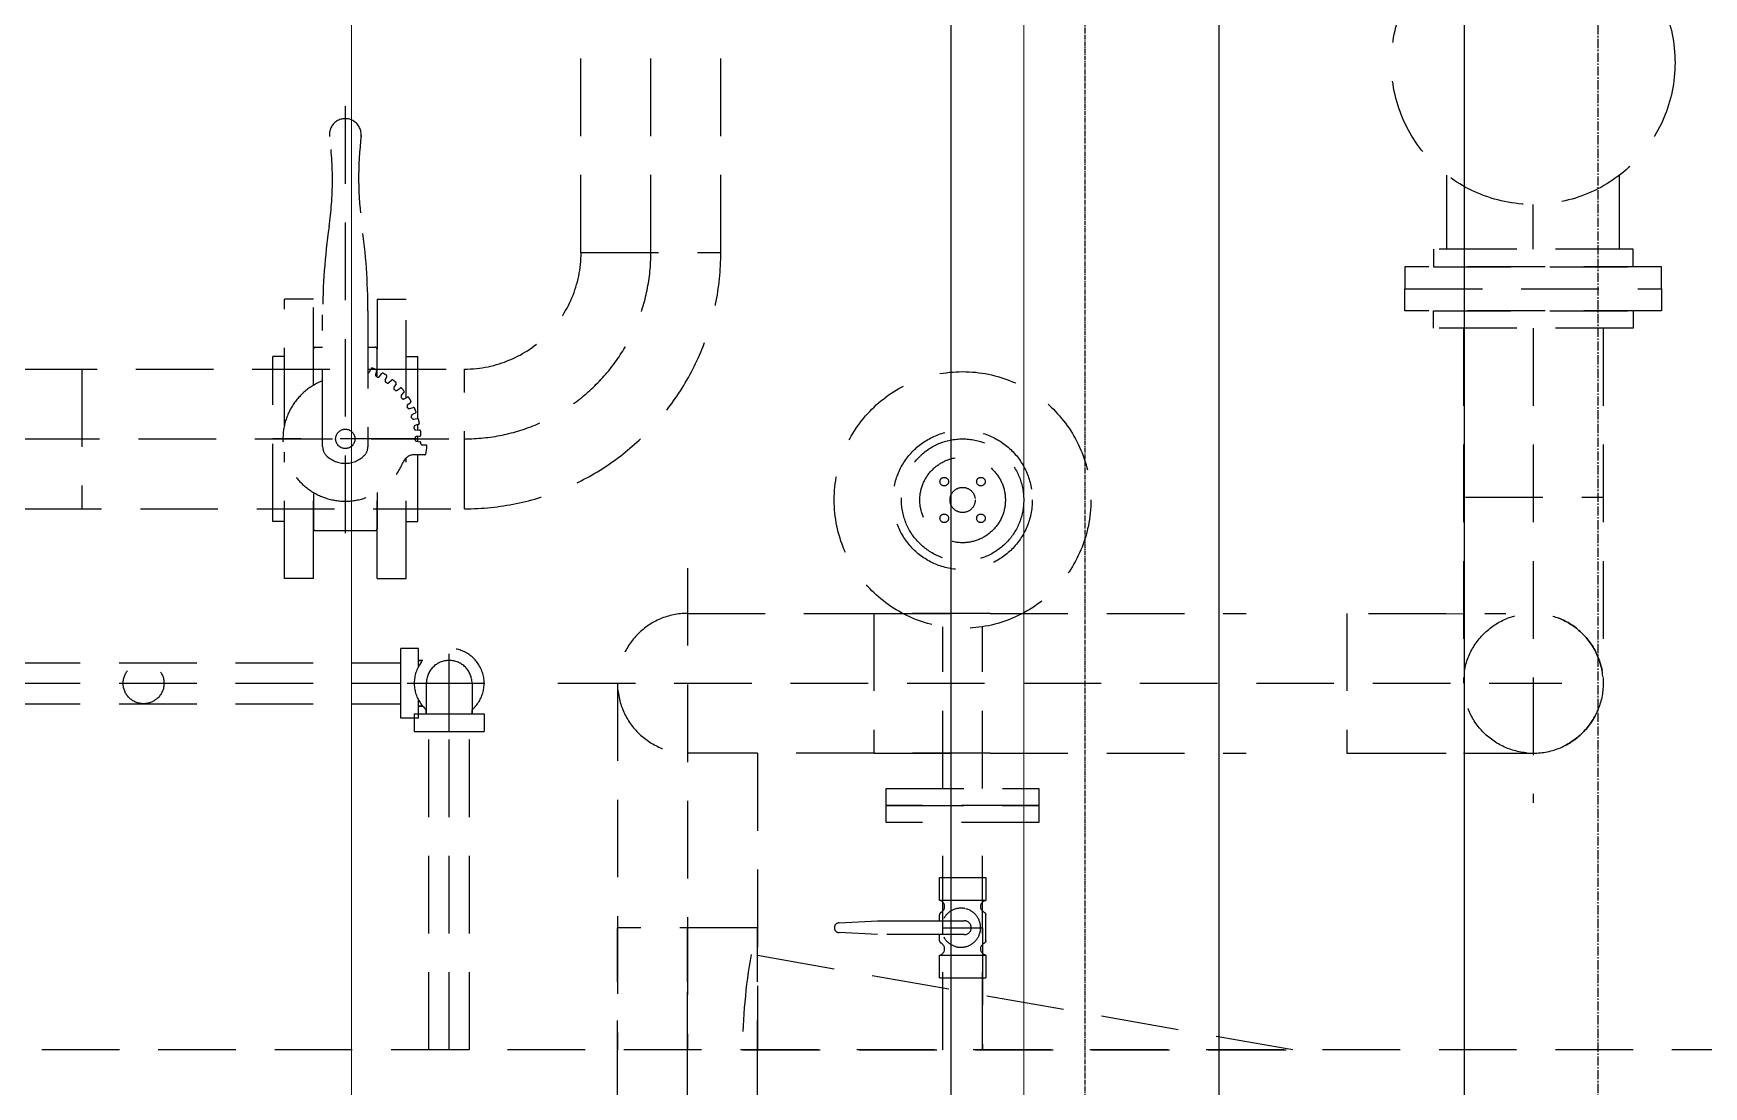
# Model space of a CAD drawing. Extents: x -32000 to 416743, y -254124 to 144214.
# Drawn here: x 256340 to 257706, y 63270 to 64132 of the extents above; entities that cross this region are included whole.
import ezdxf

# ---------------------------------------------------------------- set-up
doc = ezdxf.new("R2010")
doc.units = 0
doc.header["$LTSCALE"] = 10
doc.linetypes.add('XFM1P40$0$CENTER2', pattern=[1.125, 0.75, -0.125, 0.125, -0.125])
doc.linetypes.add('XFM1Q40$0$HIDDEN', pattern=[9.525, 6.35, -3.175])
for name, color, linetype in [('XFM1P40$0$M-PIPE-CHWR13', 94, 'Continuous'), ('XFM1P40$0$M-PIPE-CHWR13_CL', 93, 'XFM1P40$0$CENTER2'), ('XFM1P40$0$M-PIPE-CHWS5', 160, 'Continuous'), ('XFM1P40$0$M-PIPE-CHWS5_CL', 161, 'XFM1P40$0$CENTER2'), ('XFM1Q40$0$M-EQPM-MAU', 22, 'Continuous'), ('XFM1Q40$0$TYPE14X10', 7, 'Continuous'), ('XFM7P40ICA$0$H12PL4$0$L40_19_設備基礎', 252, 'Continuous')]:
    doc.layers.add(name, color=color, linetype=linetype)

# ---------------------------------------------------------------- blocks, each defined once
blk = doc.blocks.new('XFM1P40')
at = {"layer": 'XFM1P40$0$M-PIPE-CHWR13'}
for p, q in [((257090.5, 78173.5, 0), (257090.5, 50480, 0)), ((257309.5, 78173.5, 0), (257309.5, 50480, 0))]:
    blk.add_line(p, q, dxfattribs=at)
at = {"layer": 'XFM1P40$0$M-PIPE-CHWR13_CL', "ltscale": 0.5}
blk.add_line((257200, 86135.4, 0), (257200, 50276.6, 0), dxfattribs=at)
at = {"layer": 'XFM1P40$0$M-PIPE-CHWS5'}
blk.add_line((257510.5, 50897.9, 0), (257510.5, 78173.5, 0), dxfattribs=at)
at = {"layer": 'XFM1P40$0$M-PIPE-CHWS5_CL'}
blk.add_line((257620, 50732.2, 0), (257620, 86370.1, 0), dxfattribs=at)
blk = doc.blocks.new('XFM1Q40')
at = {"layer": 'XFM1Q40$0$M-EQPM-MAU', "color": 252, "linetype": 'XFM1Q40$0$HIDDEN'}
for p, q in [((256787.8, 63952.4, 14.2), (256787.8, 64119.4, 14.2)), ((256845, 63952.4, 14.2), (256845, 64119.4, 14.2)), ((256902.1, 63952.4, 14.2), (256902.1, 64119.4, 14.2)), ((256595, 64072.2), (256595, 63720.3)), ((257496.2, 63955.1, 16.6), (257496.2, 64015.8, 16.6)), ((257637.5, 63955.1, 16.6), (257637.5, 64015.8, 16.6)), ((257566.8, 63955.1, 16.6), (257566.8, 63991.8, 16.6)), ((256787.8, 63952.4, 14.2), (256902.1, 63952.4, 14.2)), ((257648.6, 63955.1, 16.6), (257485.1, 63955.1, 16.6)), ((257485.1, 63955.1, 16.6), (257485.1, 63940.8, 16.6)), ((257648.6, 63940.8, 16.6), (257648.6, 63955.1, 16.6)), ((257671.8, 63940.8, 16.6), (257461.8, 63940.8, 16.6)), ((257461.8, 63940.8, 16.6), (257461.8, 63922.8, 16.6)), ((257485.1, 63940.8, 16.6), (257648.6, 63940.8, 16.6)), ((257671.8, 63922.8, 16.6), (257671.8, 63940.8, 16.6)), ((257461.8, 63904.8, 16.6), (257461.8, 63922.8, 16.6)), ((257461.8, 63922.8, 16.6), (257671.8, 63922.8, 16.6)), ((257461.8, 63922.8, 16.6), (257671.8, 63922.8, 16.6)), ((257671.8, 63922.8, 16.6), (257671.8, 63904.8, 16.6)), ((256569, 63914.3), (256545.2, 63914.3)), ((256545.2, 63810.9), (256545.2, 63914.3)), ((256569, 63843.9), (256569, 63914.3)), ((256613.5, 63904.7), (256613.5, 63793.5)), ((256621, 63914.3), (256644.8, 63914.3)), ((256621, 63914.3), (256621, 63873.5)), ((256644.8, 63833.5), (256644.8, 63914.3)), ((257671.8, 63904.8, 16.6), (257461.8, 63904.8, 16.6)), ((257485.1, 63890.5, 16.6), (257485.1, 63904.8, 16.6)), ((257485.1, 63904.8, 16.6), (257648.6, 63904.8, 16.6)), ((257648.6, 63904.8, 16.6), (257648.6, 63890.5, 16.6)), ((256576.5, 63793.5), (256576.5, 63901.4)), ((257648.6, 63890.5, 16.6), (257485.1, 63890.5, 16.6)), ((257509.7, 63890.5, 30.8), (257509.7, 63600)), ((257566.8, 63890.5, 30.8), (257566.8, 63502.2, 30.8)), ((257624, 63890.5, 30.8), (257624, 63600)), ((256570.5, 63875), (256576.5, 63875)), ((256613.5, 63875), (256619.5, 63875)), ((256535.7, 63732.5), (256535.7, 63867.5)), ((256545.2, 63867.5), (256535.7, 63867.5)), ((256569, 63843.9), (256569, 63873.5)), ((256621, 63850.7), (256621, 63873.5)), ((256644.8, 63867.5), (256654.3, 63867.5)), ((256654.3, 63816.6), (256654.3, 63867.5)), ((255947.4, 63857.1), (256692.6, 63857.1)), ((256379.6, 63857.1), (256379.6, 63742.8)), ((256614.8, 63854.8), (256616.1, 63857.4)), ((256620.6, 63855.5), (256619.8, 63852.7)), ((256623.1, 63851.1), (256624.8, 63853.4)), ((256627.7, 63848.2), (256629, 63850.8)), ((256630.7, 63846), (256632.8, 63848)), ((256692.6, 63742.8, 14.2), (256692.6, 63857.1, 14.2)), ((256636.5, 63844.9), (256634.9, 63842.5)), ((256637.5, 63839.9), (256639.9, 63841.5)), ((256641, 63835.7), (256643, 63837.8)), ((256643.2, 63832.7), (256645.8, 63834)), ((256646.1, 63828.1), (256648.4, 63829.8)), ((256647.7, 63824.8), (256650.5, 63825.6)), ((256652.4, 63821.1), (256649.8, 63819.8)), ((256651, 63816.2), (256653.8, 63816.6)), ((256655, 63811.9), (256652.2, 63810.9)), ((256652.8, 63807.3), (256655.7, 63807.2)), ((256654.3, 63807.3), (256654.3, 63811.7)), ((256330.5, 63800), (256692.6, 63800)), ((256654.3, 63800), (256535.7, 63800)), ((256656.1, 63802.3), (256653.2, 63801.8)), ((256653.2, 63798.2), (256656.1, 63797.7)), ((256654.3, 63798), (256654.3, 63802)), ((256657.9, 63795), (256660.8, 63795)), ((256545.2, 63685.7), (256545.2, 63789.1)), ((256644.8, 63685.7), (256644.8, 63784.4)), ((256660, 63787), (256651.5, 63787)), ((256654.3, 63732.5), (256654.3, 63787)), ((256569, 63756.1), (256569, 63726.5)), ((256569, 63685.7), (256569, 63756.1)), ((256621, 63756.1), (256621, 63726.5)), ((256621, 63685.7), (256621, 63756.1)), ((257511.3, 63752.4, -22.3), (257624, 63752.4, 8.4)), ((256332.1, 63742.8), (256692.6, 63742.8)), ((256545.2, 63732.5), (256535.7, 63732.5)), ((256570.5, 63725), (256619.5, 63725)), ((256644.8, 63732.5), (256654.3, 63732.5)), ((256569, 63685.7), (256545.2, 63685.7)), ((256621, 63685.7), (256644.8, 63685.7)), ((256875, 63694.3), (256875, 63300)), ((256875, 63657.2), (257027.4, 63657.2)), ((257027.4, 63657.2), (257027.4, 63542.9)), ((257122.6, 63657.2), (257027.4, 63657.2)), ((257027.4, 63657.2), (257332.1, 63657.2)), ((257509.7, 63656.5, 6), (257414.4, 63657.2)), ((257414.4, 63657.2), (257414.4, 63542.9)), ((257432.1, 63657.2), (257544.4, 63657.2)), ((257083.8, 63514), (257083.8, 63646.1)), ((257116.2, 63514), (257116.2, 63646.4)), ((256219.5, 63616.7), (256640.5, 63616.7)), ((256640.5, 63571.4, -5.9), (256640.5, 63628.6, -5.9)), ((256655, 63628.6, -5.9), (256640.5, 63628.6, -5.9)), ((256655, 63613.9, -5.9), (256655, 63628.6, -5.9)), ((256658.4, 63618.7, -5.9), (256655, 63618.7, -5.9)), ((256655, 63618.7, -5.9), (256658.4, 63618.7, -5.9)), ((256655, 63618.7, -5.9), (256658.4, 63618.7, -5.9)), ((256680, 63560.5, -5.9), (256680, 63628.6, -5.9)), ((256219.5, 63600), (256640.5, 63600)), ((256645.6, 63600, -5.8), (256714.4, 63600, -5.8)), ((256653, 63600, -5.9), (256707, 63600, -5.9)), ((256661.3, 63600, -5.9), (256661.3, 63575, -5.9)), ((256698.7, 63600, -5.9), (256698.7, 63575, -5.9)), ((256768.8, 63600), (257590.2, 63600)), ((256817.8, 63600), (256817.8, 63300)), ((256219.5, 63583.3), (256640.5, 63583.3)), ((256651.4, 63575, -5.9), (256708.6, 63575, -5.9)), ((256651.4, 63575, -5.9), (256651.4, 63560.5, -5.9)), ((256655, 63571.4, -5.9), (256655, 63586.1, -5.9)), ((256658.4, 63581.3, -5.9), (256655, 63581.3, -5.9)), ((256655, 63581.3, -5.9), (256658.4, 63581.3, -5.9)), ((256655, 63581.3, -5.9), (256658.4, 63581.3, -5.9)), ((256661.3, 63575, -5.9), (256661.3, 63578.4, -5.9)), ((256661.3, 63575, -5.9), (256661.3, 63578.4, -5.9)), ((256698.7, 63575, -5.9), (256698.7, 63578.4, -5.9)), ((256698.7, 63575, -5.9), (256698.7, 63578.4, -5.9)), ((256708.6, 63575, -5.9), (256708.6, 63560.5, -5.9)), ((256655, 63571.4, -5.9), (256640.5, 63571.4, -5.9)), ((256651.4, 63560.5, -5.9), (256708.6, 63560.5, -5.9)), ((256663.3, 63300), (256663.3, 63560.5)), ((256680, 63300), (256680, 63560.5)), ((256696.7, 63300), (256696.7, 63560.5)), ((257027.4, 63542.9), (256875, 63542.9)), ((256932.1, 63542.9), (256932.1, 63300)), ((257122.6, 63542.9), (257027.4, 63542.9)), ((257027.4, 63542.9), (257332.1, 63542.9)), ((257414.4, 63542.9), (257566.8, 63542.9)), ((257432.1, 63542.9), (257544.4, 63542.9)), ((257037.5, 63514), (257162.5, 63514)), ((257037.5, 63500), (257037.5, 63514)), ((257162.5, 63514), (257162.5, 63500)), ((257037.5, 63500), (257162.5, 63500)), ((257037.5, 63486), (257037.5, 63500)), ((257162.5, 63500), (257037.5, 63500)), ((257162.5, 63500), (257162.5, 63486)), ((257162.5, 63486), (257037.5, 63486)), ((257083.8, 63300), (257083.8, 63486)), ((257116.2, 63300), (257116.2, 63486)), ((257081.1, 63441), (257119, 63441)), ((257081.1, 63422.4), (257081.1, 63441)), ((257119, 63441), (257119, 63422.4)), ((257119, 63422.4), (257081.1, 63422.4)), ((257081.1, 63405.6), (257081.1, 63410.6)), ((257119, 63389.4), (257119, 63410.6)), ((256817.8, 59260), (256817.8, 63400)), ((256932.1, 63400), (256817.8, 63400)), ((256875, 59260), (256875, 63400)), ((256932.1, 59260), (256932.1, 63400)), ((256999.1, 63404, 5.8), (257030.4, 63405.6, 5.8)), ((257030.4, 63405.6), (257091.3, 63405.6)), ((257083.8, 63300), (257083.8, 63400)), ((257083.8, 63400), (257116.2, 63400)), ((257091.3, 63405.6), (257101.4, 63405.6)), ((257116.2, 63400), (257116.2, 63300)), ((256875, 59378.7), (256875, 63395.6)), ((257030.4, 63394.4, 5.8), (256999.1, 63396, 5.8)), ((257101.4, 63394.4), (257030.4, 63394.4)), ((257081.1, 63389.4), (257081.1, 63394.4)), ((257101.4, 63394.4), (257090.1, 63394.4)), ((257081.1, 63377.6), (257119, 63377.6)), ((257081.1, 63359), (257081.1, 63377.6)), ((257119, 63377.6), (257119, 63359)), ((257081.1, 63359), (257119, 63359))]:
    blk.add_line(p, q, dxfattribs=at)
for centre, radius in [((257566.8, 64107.8, 16.6), 116), ((257100, 63750), 105), ((256595, 63800), 7.9), ((257100, 63750), 57), ((257100, 63750), 50), ((257100, 63750), 35), ((257085, 63765), 3.5), ((257115, 63765), 3.5), ((257100, 63750), 10.3), ((257085, 63735), 3.5), ((257115, 63735), 3.5), ((257566.8, 63600), 57.2), ((256430, 63600), 16.7)]:
    blk.add_circle(centre, radius, dxfattribs=at)
for centre, radius, start, end in [((256595, 64049), 13, 353.0965, 187.6873), ((256319.1, 64011.8), 265.4, 351.7077, 7.8739), ((256887.1, 64013.6), 281.2, 172.9382, 188.0161), ((257076.5, 63901.4), 500, 171.7074, 180), ((256113.5, 63904.7), 500, 0, 8.0161), ((256692.6, 63952.4, 14.2), 152.4, 270, 0), ((256692.6, 63952.4, 14.2), 209.6, 270, 0), ((256692.6, 63952.4, 14.2), 95.3, 270, 360), ((256570.5, 63873.5), 1.5, 90, 180), ((256619.5, 63873.5), 1.5, 360, 90), ((256613.4, 63855.5), 1.5, 251.6376, 252.4318), ((256613.4, 63855.5), 1.5, 272.7758, 332.0016), ((256617, 63856.9), 1, 68.8707, 152.001), ((256595, 63800), 62, 66.1314, 68.869), ((256621.2, 63852.3), 1.5, 163.0008, 243.3575), ((256619.7, 63855.8), 1, 343.0008, 66.1334), ((256595, 63800), 57, 62.6196, 63.3812), ((256621.9, 63852), 1.5, 242.6391, 323.0011), ((256625.6, 63852.8), 1, 59.8628, 142.9947), ((256595, 63800), 62, 57.1314, 59.8689), ((256629.1, 63847.5), 1.5, 154.0026, 234.3579), ((256628.1, 63851.2), 1, 334.005, 57.1393), ((256633.5, 63847.3), 1, 50.8646, 134.0025), ((256595, 63800), 62, 48.1311, 50.8689), ((256595, 63800), 51, 111.2689, 337.849), ((256595, 63800), 57, 53.6182, 54.3797), ((256629.7, 63847.1), 1.5, 233.6371, 314.0022), ((256636.1, 63841.6), 1.5, 144.9959, 225.3626), ((256595, 63800), 57, 44.6393, 45.3795), ((256636.6, 63841.1), 1.5, 224.6347, 304.996), ((256635.7, 63845.4), 1, 324.9999, 48.124), ((256640.4, 63840.7), 1, 41.8714, 124.9952), ((256642.1, 63834.7), 1.5, 135.997, 216.3611), ((256595, 63800), 62, 39.1312, 41.869), ((256642.3, 63838.5), 1, 315.9987, 39.1236), ((256646.2, 63833.1), 1, 32.8695, 115.9985), ((256595, 63800), 57, 35.6216, 36.3768), ((256642.5, 63834.1), 1.5, 215.6381, 295.9985), ((256647, 63826.9), 1.5, 126.9982, 207.3627), ((256595, 63800), 57, 26.623, 27.3763), ((256647.3, 63826.2), 1.5, 206.6378, 287.0029), ((256595, 63800), 62, 30.1311, 32.8689), ((256647.8, 63830.6), 1, 307.0083, 30.1171), ((256650.8, 63824.7), 1, 23.8672, 106.9922), ((256595, 63800), 62, 21.1313, 23.8689), ((256651.9, 63822), 1, 297.9938, 21.1326), ((256650.5, 63818.4), 1.5, 118.0043, 198.3599), ((256595, 63800), 57, 17.6393, 18.3609), ((256650.8, 63817.7), 1.5, 197.6363, 277.9943), ((256652.7, 63809.5), 1.5, 108.9998, 189.361), ((256595, 63800), 57, 8.6392, 9.3609), ((256652.8, 63808.8), 1.5, 188.6374, 269.0033), ((256654, 63815.7), 1, 14.8743, 98.0046), ((256595, 63800), 62, 12.1313, 14.8689), ((256654.6, 63812.8), 1, 289.001, 12.1332), ((256655.7, 63806.2), 1, 5.868, 88.9928), ((256586.5, 63793.5), 10, 180, 225.432), ((256603.5, 63793.5), 10, 314.5678, 360), ((256653.5, 63800.4), 1.5, 100.0018, 180.3607), ((256653.5, 63799.6), 1.5, 179.6393, 259.9983), ((256655.9, 63803.3), 1, 280.0037, 3.1331), ((256655.9, 63796.7), 1, 356.8669, 79.9964), ((256595, 63800), 62, 3.1312, 5.8689), ((256595, 63800), 62, 356.3597, 356.8687), ((256657.9, 63796), 1, 176.3584, 270), ((256660.8, 63794), 1, 354.7901, 90), ((256595, 63800), 67.1, 349.5332, 354.7885), ((256595, 63802.1), 22.1, 225.4319, 314.568), ((256651.5, 63777), 10, 90, 157.8488), ((256660, 63788), 1, 270, 349.5273), ((256570.5, 63726.5), 1.5, 180, 270), ((256619.5, 63726.5), 1.5, 270, 360), ((256875, 63600), 57.2, 90, 270), ((257566.8, 63600), 57.2, 270, 90), ((256680, 63600, -5.9), 28.6, 311.0014, 228.9986), ((256680, 63600, -5.9), 18.7, 0, 180), ((257098.7, 63400), 16, 79.1579, 151.8571), ((257098.7, 63400), 16, 208.1429, 77.8685), ((256999.1, 63400, 5.8), 4.01, 90, 270), ((257101.4, 63400), 5.65, 270, 90)]:
    blk.add_arc(centre, radius, start, end, dxfattribs=at)
for centre, major_axis, start_param, end_param in [((257080, 63417.3), (-3.73, -3.73), 1.23139, 3.718994), ((257083.2, 63410.6), (-1.47, -1.47), 4.372983, 5.497787), ((257083.2, 63389.4), (-1.47, 1.47), 0.785398, 1.910202), ((257080, 63382.7), (-3.73, -3.73), 0.993395, 3.480999)]:
    blk.add_ellipse(centre, major_axis=major_axis, ratio=1, start_param=start_param, end_param=end_param, dxfattribs=at)
at = {"layer": 'XFM1Q40$0$M-EQPM-MAU', "color": 252, "linetype": 'XFM1Q40$0$HIDDEN', "extrusion": (0, 0, -1)}
for centre, major_axis, start_param, end_param in [((257120.1, 63417.3), (-3.73, 3.73), 4.372983, 6.860587), ((257116.9, 63410.6), (-1.47, 1.47), 1.23139, 2.356194), ((257120.1, 63382.7), (-3.73, 3.73), 4.134987, 6.622591), ((257116.9, 63389.4), (-1.47, -1.47), 3.926991, 5.051795)]:
    blk.add_ellipse(centre, major_axis=major_axis, ratio=1, start_param=start_param, end_param=end_param, dxfattribs=at)
at = {"layer": 'XFM1Q40$0$TYPE14X10', "color": 252, "linetype": 'XFM1Q40$0$HIDDEN'}
for p, q in [((257370.1, 63300), (256926.9, 63378.1)), ((260125, 63300), (249525, 63300)), ((256920.1, 63300), (257370.1, 63300))]:
    blk.add_line(p, q, dxfattribs=at)
blk.add_arc((257370.1, 63300), 450, 170, 180, dxfattribs=at)
blk = doc.blocks.new('XFM7P40ICA$0$H12PL4')
at = {"layer": 'XFM7P40ICA$0$H12PL4$0$L40_19_設備基礎', "lineweight": 0, "flags": 128}
blk.add_lwpolyline([(256600, 60000), (256600, 64250), (257150, 64250), (257150, 60000)], close=True, dxfattribs=at)
blk = doc.blocks.new('XFM7P40ICA')
blk.add_blockref('XFM7P40ICA$0$H12PL4', (0, 0))

msp = doc.modelspace()

# ---------------------------------------------------------------- block references
for name in ['XFM1P40', 'XFM7P40ICA', 'XFM1Q40']:
    msp.add_blockref(name, (0, 0))

doc.saveas('drawing.dxf')
